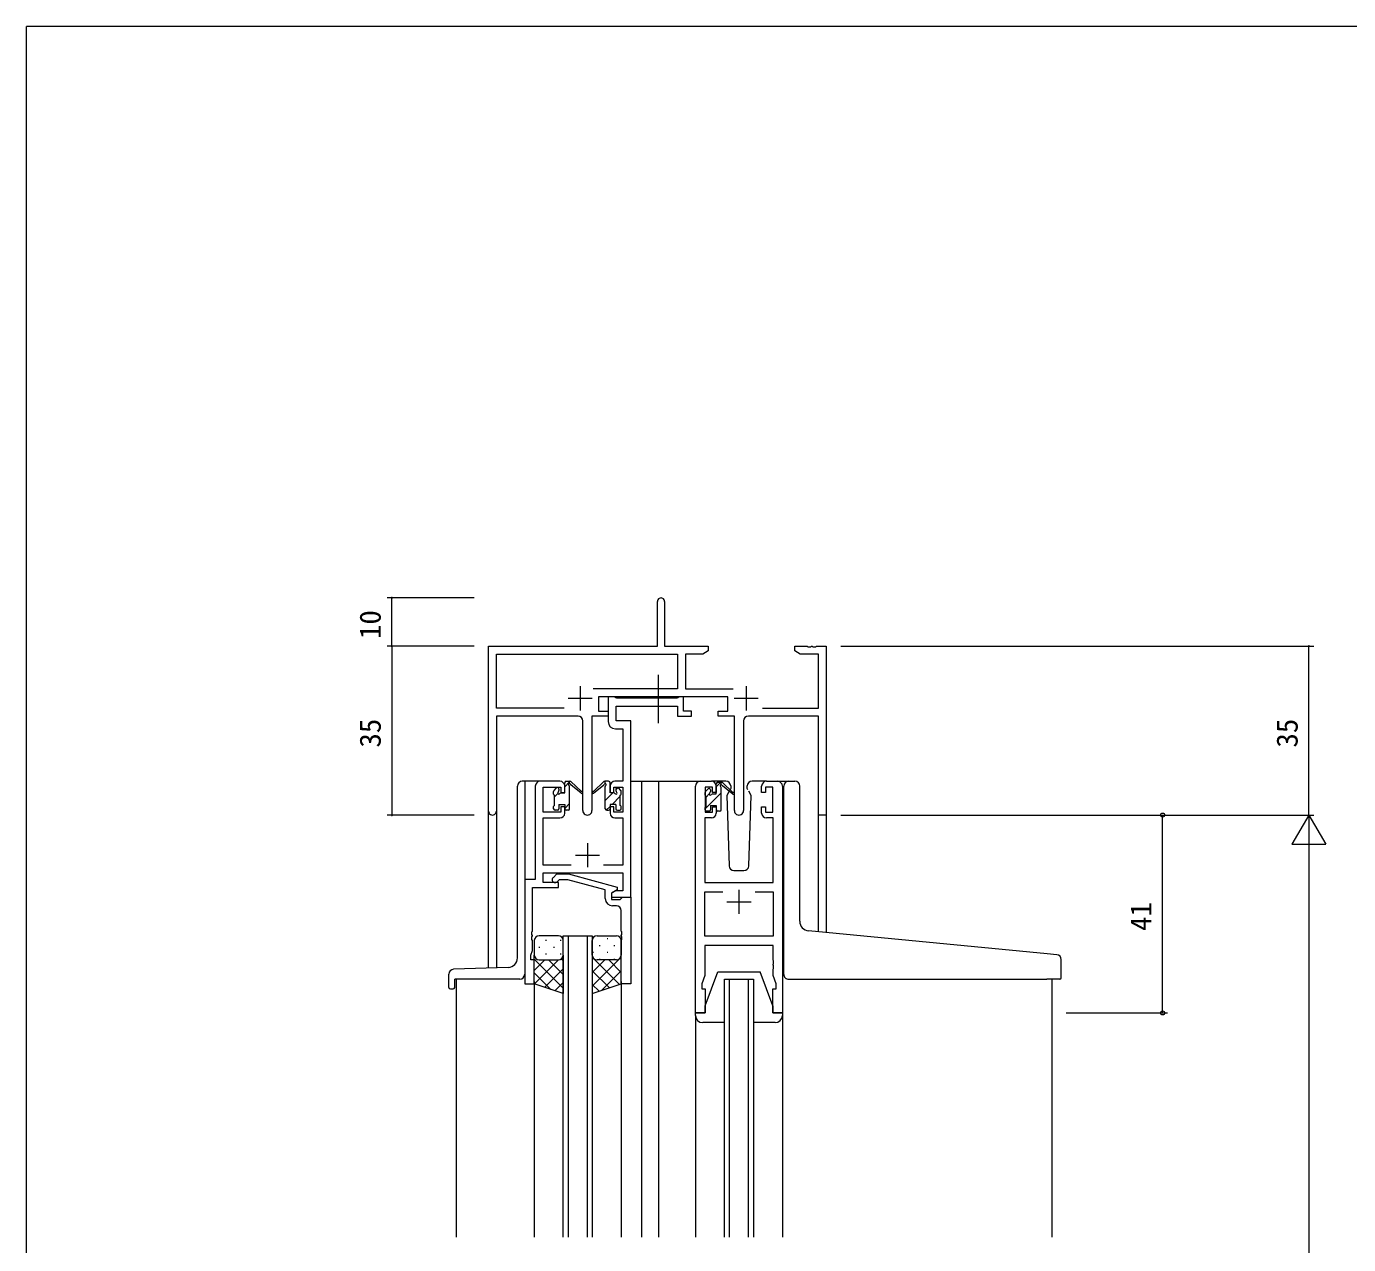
# Model space of a CAD drawing. Units: millimetres, scale not verified. Extents: x -567 to 567, y -403 to 403.
# Drawn here: x -562.7 to -288.8, y 146.6 to 399 of the extents above; entities that cross this region are included whole.
import ezdxf
from ezdxf.enums import TextEntityAlignment as Align

# ---------------------------------------------------------------- set-up
doc = ezdxf.new("R2010")
doc.units = ezdxf.units.MM
doc.header["$LTSCALE"] = 2
doc.linetypes.add('CHAIN2', pattern=[12, 9, -1, 1, -1])
for name, color, linetype, lineweight in [('0-1_USER1', 2, 'Continuous', 9), ('0-2_YKK_ZWAK', 4, 'Continuous', 9), ('0-3_YKK_11', 6, 'Continuous', 9), ('0-4_YKK_12', 7, 'Continuous', 9), ('0-5_YKK_13', 7, 'Continuous', 9)]:
    doc.layers.add(name, color=color, linetype=linetype, lineweight=lineweight)
doc.styles.add('ＭＳ ゴシック', font='')
doc.styles.get('ＭＳ ゴシック').set_extended_font_data('MS Gothic')

msp = doc.modelspace()

# ---------------------------------------------------------------- linework, layer by layer
at = {"layer": '0-1_USER1'}
for p, q in [((-456.285, 242.58), (-459.485, 242.58)), ((-459.485, 242.58), (-459.485, 221.91)), ((-437.485, 242.58), (-431.785, 242.58)), ((-435.285, 242.58), (-435.285, 148.08)), ((-431.785, 242.58), (-431.785, 148.08)), ((-431.785, 242.58), (-423.085, 242.58)), ((-407.085, 242.58), (-404.845, 242.58)), ((-466.985, 203.866), (-466.985, 236.395)), ((-465.355, 236.395), (-465.355, 203.923)), ((-396.985, 235.58), (-398.615, 235.58)), ((-398.592, 211.403), (-398.615, 235.58)), ((-396.985, 235.58), (-396.985, 211.262)), ((-450.485, 210.58), (-450.485, 148.08)), ((-446.485, 148.08), (-446.485, 210.58)), ((-473.685, 201.58), (-473.685, 148.08)), ((-457.485, 201.08), (-457.485, 148.08)), ((-439.487, 201.08), (-439.487, 148.08)), ((-417.085, 201.58), (-417.085, 148.08)), ((-413.085, 148.08), (-413.085, 201.58)), ((-350.285, 201.564), (-350.285, 148.08))]:
    msp.add_line(p, q, dxfattribs=at)
for points in [[(-451.485, 148.08), (-451.485, 210.58), (-445.485, 210.58), (-445.485, 148.08)], [(-418.085, 148.08), (-418.085, 201.58), (-412.085, 201.58), (-412.085, 148.08)]]:
    msp.add_lwpolyline(points, dxfattribs=at)
at = {"layer": '0-2_YKK_ZWAK', "linetype": 'CHAIN2'}
msp.add_line((-431.787, 254.65), (-431.787, 264.637), dxfattribs=at)
at = {"layer": '0-2_YKK_ZWAK'}
for p, q in [((-460.985, 206.007), (-460.985, 241.58)), ((-459.485, 242.58), (-459.985, 242.58)), ((-453.398, 240.692), (-452.898, 241.192)), ((-451.186, 241.451), (-450.186, 242.451)), ((-450.886, 242.58), (-450.095, 242.58)), ((-450.186, 242.08), (-450.186, 242.58)), ((-450.186, 236.88), (-450.186, 241.48)), ((-449.902, 242.509), (-447.72, 240.462)), ((-447.752, 240.117), (-449.892, 241.813)), ((-443.069, 242.509), (-445.251, 240.462)), ((-445.218, 240.117), (-443.078, 241.813)), ((-442.085, 242.58), (-442.875, 242.58)), ((-442.785, 242.08), (-442.785, 242.58)), ((-442.785, 236.88), (-442.785, 241.48)), ((-440.585, 240.827), (-440.159, 241.252)), ((-439.573, 240.692), (-440.073, 241.192)), ((-417.799, 242.58), (-420.785, 242.58)), ((-419.785, 241.421), (-418.826, 242.38)), ((-419.485, 242.38), (-418.694, 242.38)), ((-418.785, 241.88), (-418.785, 242.38)), ((-418.785, 236.68), (-418.785, 241.28)), ((-418.501, 242.309), (-416.319, 240.261)), ((-416.351, 239.917), (-418.491, 241.613)), ((-416.799, 241.615), (-416.78, 241.08)), ((-409.385, 242.58), (-412.372, 242.58)), ((-405.785, 212.032), (-405.785, 241.58)), ((-404.785, 242.58), (-403.485, 242.58)), ((-402.485, 213.576), (-402.485, 241.58)), ((-453.486, 239.88), (-453.486, 240.48)), ((-453.286, 239.351), (-452.595, 240.042)), ((-453.286, 237.58), (-453.286, 239.68)), ((-452.386, 240.98), (-452.386, 240.641)), ((-442.785, 238.627), (-441.232, 240.18)), ((-441.387, 237.78), (-439.685, 239.482)), ((-440.585, 240.98), (-440.585, 240.641)), ((-439.685, 237.58), (-439.685, 239.68)), ((-439.485, 239.88), (-439.485, 240.48)), ((-422.085, 239.68), (-422.085, 240.28)), ((-422.085, 236.876), (-418.785, 240.176)), ((-421.997, 240.492), (-421.497, 240.992)), ((-421.885, 239.321), (-421.234, 239.972)), ((-421.885, 237.38), (-421.885, 239.48)), ((-420.985, 240.78), (-420.985, 240.441)), ((-417.185, 240.378), (-417.628, 239.612)), ((-417.628, 239.612), (-417.119, 225.045)), ((-416.78, 241.08), (-416.999, 240.7)), ((-412.543, 239.612), (-413.067, 240.521)), ((-413.052, 225.045), (-412.543, 239.612)), ((-453.486, 236.88), (-453.486, 237.38)), ((-452.686, 236.58), (-453.186, 236.58)), ((-452.386, 237.78), (-452.386, 236.88)), ((-452.386, 237.78), (-451.186, 237.78)), ((-451.186, 236.961), (-450.186, 237.961)), ((-451.186, 237.78), (-451.186, 236.88)), ((-450.486, 236.58), (-450.886, 236.58)), ((-442.573, 236.593), (-441.785, 237.382)), ((-442.485, 236.58), (-442.085, 236.58)), ((-440.585, 237.78), (-441.785, 237.78)), ((-441.785, 237.78), (-441.785, 236.88)), ((-440.585, 237.78), (-440.585, 236.88)), ((-440.285, 236.58), (-439.785, 236.58)), ((-439.485, 236.88), (-439.485, 237.38)), ((-422.085, 236.68), (-422.085, 237.18)), ((-421.285, 236.38), (-421.785, 236.38)), ((-420.985, 237.58), (-420.985, 236.68)), ((-420.985, 237.58), (-419.785, 237.58)), ((-419.785, 237.58), (-419.785, 236.68)), ((-419.085, 236.38), (-419.485, 236.38)), ((-416.12, 224.08), (-414.051, 224.08)), ((-405.785, 202.564), (-405.785, 212.032)), ((-351.198, 206.819), (-400.66, 211.584)), ((-457.487, 209.58), (-457.487, 206.58)), ((-456.567, 208.216), (-456.367, 208.216)), ((-452.487, 210.58), (-456.487, 210.58)), ((-455.152, 209.631), (-454.952, 209.631)), ((-453.537, 208.216), (-453.337, 208.216)), ((-452.122, 209.631), (-451.922, 209.631)), ((-451.487, 206.58), (-451.487, 209.58)), ((-445.487, 206.58), (-445.487, 209.58)), ((-445.252, 209.915), (-445.429, 209.915)), ((-444.487, 210.58), (-440.487, 210.58)), ((-443.837, 208.5), (-444.037, 208.5)), ((-442.222, 209.915), (-442.422, 209.915)), ((-440.807, 208.5), (-441.007, 208.5)), ((-439.487, 209.58), (-439.487, 206.58)), ((-457.437, 206.267), (-457.487, 206.216)), ((-457.487, 205.712), (-451.487, 199.712)), ((-455.295, 205.58), (-457.487, 203.388)), ((-452.467, 205.58), (-457.472, 200.575)), ((-456.487, 205.58), (-452.487, 205.58)), ((-456.487, 205.58), (-452.487, 205.58)), ((-455.152, 206.801), (-454.952, 206.801)), ((-454.527, 205.58), (-451.487, 202.54)), ((-452.122, 206.801), (-451.922, 206.801)), ((-451.894, 205.775), (-451.487, 205.368)), ((-451.487, 206.56), (-451.487, 206.559)), ((-445.487, 206.16), (-439.802, 200.475)), ((-439.487, 206.112), (-445.487, 200.112)), ((-445.282, 205.973), (-445.487, 205.768)), ((-442.847, 205.58), (-445.487, 202.94)), ((-445.252, 207.085), (-445.452, 207.085)), ((-440.487, 205.58), (-444.487, 205.58)), ((-440.487, 205.58), (-444.487, 205.58)), ((-443.837, 205.67), (-444.037, 205.67)), ((-442.222, 207.085), (-442.422, 207.085)), ((-442.079, 205.58), (-439.487, 202.988)), ((-440.807, 205.67), (-441.007, 205.67)), ((-439.672, 206.001), (-439.487, 205.816)), ((-349.198, 206.644), (-351.198, 206.819)), ((-348.285, 201.864), (-348.285, 205.648)), ((-462.915, 204.008), (-474.22, 203.614)), ((-457.487, 202.883), (-454.032, 199.428)), ((-451.487, 203.731), (-455.351, 199.868)), ((-445.487, 203.331), (-441.923, 199.768)), ((-439.487, 203.283), (-443.542, 199.228)), ((-422.085, 196.08), (-419.485, 203.08)), ((-419.485, 203.08), (-410.685, 203.08)), ((-408.085, 196.08), (-410.685, 203.08)), ((-475.185, 199.88), (-475.185, 202.614)), ((-473.985, 199.88), (-473.985, 201.58)), ((-460.485, 201.58), (-473.985, 201.58)), ((-451.487, 200.903), (-453.229, 199.161)), ((-445.487, 200.503), (-444.045, 199.061)), ((-404.785, 201.564), (-351.285, 201.564)), ((-348.585, 201.564), (-351.285, 201.564)), ((-474.885, 199.58), (-474.285, 199.58)), ((-408.085, 196.08), (-408.085, 194.58)), ((-424.085, 193.993), (-424.085, 148.08)), ((-418.085, 192.58), (-422.585, 192.58)), ((-407.585, 192.58), (-412.085, 192.58)), ((-406.085, 193.993), (-406.085, 148.08))]:
    msp.add_line(p, q, dxfattribs=at)
for points in [[(-451.925, 240.18), (-451.186, 240.18), (-451.186, 242.28)], [(-441.046, 240.18), (-441.785, 240.18), (-441.785, 242.28)], [(-420.524, 239.98), (-419.785, 239.98), (-419.785, 242.08)], [(-413.241, 240.821), (-413.39, 241.08), (-413.371, 241.615)], [(-451.487, 206.58), (-451.487, 198.58), (-457.487, 200.58), (-457.487, 206.58)], [(-445.487, 206.58), (-445.487, 198.58), (-439.487, 200.58), (-439.487, 206.58)], [(-424.085, 194.08), (-424.085, 194.58), (-422.085, 194.58), (-422.085, 196.08)], [(-408.085, 194.58), (-406.085, 194.58), (-406.085, 194.08)]]:
    msp.add_lwpolyline(points, dxfattribs=at)
for centre, radius, start, end in [((-459.985, 241.58), 1, 90, 180), ((-452.686, 240.98), 0.3, 0, 135), ((-450.886, 242.28), 0.3, 90, 180), ((-450.186, 241.88), 0.2, 20.88332, 233.1301), ((-450.486, 241.48), 0.3, 0, 53.1301), ((-450.095, 242.28), 0.3, 49.89741, 90), ((-449.718, 242.058), 0.3, 200.88332, 234.62002), ((-443.252, 242.058), 0.3, 305.37998, 339.11668), ((-442.875, 242.28), 0.3, 90, 130.10259), ((-442.785, 241.88), 0.2, 306.8699, 159.11668), ((-442.485, 241.48), 0.3, 126.8699, 180), ((-442.085, 242.28), 0.3, 0, 90), ((-440.285, 240.98), 0.3, 45, 180), ((-419.485, 242.08), 0.3, 90, 180), ((-418.785, 241.68), 0.2, 20.88332, 233.1301), ((-419.085, 241.28), 0.3, 0, 53.1301), ((-418.694, 242.08), 0.3, 49.89741, 90), ((-418.317, 241.858), 0.3, 200.88332, 234.62002), ((-417.799, 241.58), 1, 2, 90), ((-412.372, 241.58), 1, 90, 178), ((-404.785, 241.58), 1, 90, 180), ((-403.485, 241.58), 1, 0, 90), ((-453.186, 240.48), 0.3, 135, 180), ((-453.286, 239.88), 0.2, 180, 270), ((-452.386, 240.18), 0.25, 123.05573, 326.94427), ((-452.686, 240.641), 0.3, 303.05573, 0), ((-451.925, 239.88), 0.3, 90, 146.94427), ((-447.636, 240.28), 0.2, 234.62002, 114.62002), ((-445.334, 240.28), 0.2, 65.37998, 305.37998), ((-441.046, 239.88), 0.3, 33.05573, 90), ((-440.585, 240.18), 0.25, 213.05573, 56.94427), ((-440.285, 240.641), 0.3, 180, 236.94427), ((-439.685, 239.88), 0.2, 270, 0), ((-439.785, 240.48), 0.3, 0, 45), ((-421.785, 240.28), 0.3, 135, 180), ((-421.885, 239.68), 0.2, 180, 270), ((-421.285, 240.78), 0.3, 0, 135), ((-420.985, 239.98), 0.25, 123.05573, 326.94427), ((-421.285, 240.441), 0.3, 303.05573, 0), ((-420.524, 239.68), 0.3, 90, 146.94427), ((-416.235, 240.08), 0.2, 234.62002, 114.62002), ((-453.286, 237.38), 0.2, 90, 180), ((-453.186, 236.88), 0.3, 180, 270), ((-452.686, 236.88), 0.3, 270, 0), ((-450.886, 236.88), 0.3, 180, 270), ((-450.486, 236.88), 0.3, 270, 0), ((-442.485, 236.88), 0.3, 180, 270), ((-442.085, 236.88), 0.3, 270, 0), ((-440.285, 236.88), 0.3, 180, 270), ((-439.785, 236.88), 0.3, 270, 0), ((-439.685, 237.38), 0.2, 0, 90), ((-421.885, 237.18), 0.2, 90, 180), ((-421.785, 236.68), 0.3, 180, 270), ((-421.285, 236.68), 0.3, 270, 0), ((-419.485, 236.68), 0.3, 180, 270), ((-419.085, 236.68), 0.3, 270, 0), ((-416.12, 225.08), 1, 182, 270), ((-414.051, 225.08), 1, 270, 358), ((-400.485, 213.576), 2, 180, 265), ((-456.487, 209.58), 1, 90, 180), ((-452.487, 209.58), 1, 0, 90), ((-444.487, 209.58), 1, 90, 180), ((-440.487, 209.58), 1, 360, 90), ((-462.985, 206.007), 2, 272, 0), ((-456.487, 206.58), 1, 180, 270), ((-456.487, 206.58), 1, 180, 270), ((-452.487, 206.58), 1, 270, 0), ((-452.487, 206.58), 1, 270, 0), ((-444.487, 206.58), 1, 180, 270), ((-444.487, 206.58), 1, 180, 270), ((-440.487, 206.58), 1, 270, 360), ((-440.487, 206.58), 1, 270, 360), ((-349.285, 205.648), 1, 0, 85), ((-474.185, 202.614), 1, 92, 180), ((-460.485, 202.58), 1, 270, 0), ((-404.785, 202.564), 1, 180, 224.427), ((-404.785, 202.564), 1, 224.427, 270), ((-404.785, 202.564), 1, 224.427, 238.63306), ((-348.585, 201.864), 0.3, 270, 0), ((-474.885, 199.88), 0.3, 180, 270), ((-474.285, 199.88), 0.3, 270, 0), ((-422.585, 194.08), 1.5, 180, 270), ((-407.585, 194.08), 1.5, 270, 0)]:
    msp.add_arc(centre, radius, start, end, dxfattribs=at)
at = {"layer": '0-3_YKK_11'}
for p, q in [((-469.985, 280.58), (-487.985, 280.58)), ((-486.985, 270.58), (-486.985, 280.58)), ((-469.985, 270.58), (-487.985, 270.58)), ((-469.985, 270.58), (-487.985, 270.58)), ((-486.985, 270.58), (-486.985, 235.58)), ((-393.985, 270.58), (-295.985, 270.58)), ((-296.985, 235.58), (-296.985, 270.58)), ((-469.985, 235.58), (-487.985, 235.58)), ((-393.985, 235.58), (-295.985, 235.58)), ((-393.985, 235.58), (-295.985, 235.58)), ((-347.285, 235.58), (-326.285, 235.58)), ((-327.285, 194.58), (-327.285, 235.58)), ((-296.985, 235.58), (-300.485, 229.518)), ((-296.985, 235.58), (-293.485, 229.518)), ((-296.985, 235.58), (-296.985, 223.455)), ((-300.485, 229.518), (-293.485, 229.518)), ((-296.985, 228.58), (-296.985, -157.42)), ((-347.285, 194.58), (-326.285, 194.58))]:
    msp.add_line(p, q, dxfattribs=at)
for centre in [(-327.285, 235.58), (-327.285, 194.58)]:
    msp.add_circle(centre, 0.425, dxfattribs=at)
for centre, start, end in [((-486.985, 280.58), 90, 270), ((-486.985, 280.58), 270, 90), ((-486.985, 270.58), 90, 270), ((-486.985, 270.58), 90, 270), ((-486.985, 270.58), 270, 90), ((-486.985, 270.58), 270, 90), ((-296.985, 270.58), 90, 270), ((-296.985, 270.58), 270, 90), ((-486.985, 235.58), 90, 270), ((-486.985, 235.58), 270, 90)]:
    msp.add_arc(centre, 0.106, start, end, dxfattribs=at)
at = {"layer": '0-4_YKK_12'}
for p, q in [((-447.985, 262.28), (-447.985, 257.28)), ((-413.585, 262.28), (-413.585, 257.28)), ((-451.336, 257.71), (-465.355, 257.71)), ((-450.485, 259.78), (-445.485, 259.78)), ((-416.085, 259.78), (-411.085, 259.78)), ((-447.435, 236.53), (-447.435, 255.08)), ((-414.135, 255.08), (-414.135, 236.53)), ((-452.185, 242.58), (-456.285, 242.58)), ((-423.085, 242.58), (-420.785, 242.58)), ((-409.385, 242.58), (-407.085, 242.58)), ((-446.485, 229.78), (-446.485, 224.78)), ((-448.985, 227.28), (-443.985, 227.28)), ((-415.085, 220.08), (-415.085, 215.08)), ((-411.735, 219.65), (-408.015, 219.65)), ((-440.487, 216.78), (-441.287, 216.78)), ((-417.585, 217.58), (-412.585, 217.58))]:
    msp.add_line(p, q, dxfattribs=at)
for points in [[(-466.985, 236.395), (-466.985, 270.58), (-431.985, 270.58), (-431.985, 279.83)], [(-430.485, 279.83), (-430.485, 270.58), (-421.485, 270.58), (-421.485, 269.58), (-422.576, 268.95), (-426.185, 268.95), (-426.185, 261.71), (-416.277, 261.71)], [(-451.336, 257.71), (-465.355, 257.71), (-465.355, 268.95), (-427.815, 268.95), (-427.815, 261.71), (-445.293, 261.71)], [(-410.235, 257.71), (-398.615, 257.71), (-398.615, 268.95), (-402.394, 268.95), (-403.485, 269.58), (-403.485, 270.58), (-400.943, 270.58), (-400.76, 270.46), (-400.21, 270.46), (-400.027, 270.58), (-399.943, 270.58), (-399.76, 270.46), (-399.21, 270.46), (-399.027, 270.58), (-396.985, 270.58), (-396.985, 235.58), (-398.615, 235.58), (-398.615, 256.08), (-413.135, 256.08)], [(-457.285, 241.58), (-457.285, 222.21), (-459.485, 222.21), (-459.485, 200.58), (-457.485, 200.58), (-457.485, 205.58), (-458.185, 205.58), (-458.185, 206.58), (-457.855, 207.486), (-457.855, 209.622), (-457.975, 209.805), (-457.975, 210.355), (-457.855, 210.538), (-457.855, 210.622), (-457.975, 210.805), (-457.975, 211.355), (-457.855, 211.538), (-457.855, 220.58), (-452.485, 220.58), (-452.485, 221.58), (-455.655, 221.58), (-455.655, 223.58), (-439.115, 223.58), (-439.115, 219.88), (-440.619, 219.88), (-441.485, 219.38), (-441.485, 218.58), (-437.485, 218.58), (-437.485, 242.58), (-437.485, 255.08), (-440.555, 255.08), (-440.555, 258.15), (-427.785, 258.15), (-427.785, 256.08), (-424.885, 256.08), (-424.885, 257.08), (-426.585, 257.08), (-426.585, 260.08), (-427.485, 260.08), (-427.76, 259.9)], [(-416.035, 236.53), (-416.035, 256.08), (-419.385, 256.08), (-419.385, 257.08), (-417.385, 257.08), (-417.385, 260.08), (-444.185, 260.08), (-444.185, 257.08), (-442.185, 257.08), (-442.185, 256.08), (-445.535, 256.08), (-445.535, 236.53)], [(-427.76, 259.9), (-427.943, 259.78), (-440.397, 259.78), (-440.58, 259.9), (-440.855, 260.08), (-442.185, 260.08), (-442.185, 254.95)], [(-448.435, 256.08), (-465.355, 256.08), (-465.355, 236.395)], [(-440.685, 253.45), (-439.115, 253.45), (-439.115, 242.58), (-440.785, 242.58)], [(-451.185, 235.98), (-451.185, 237.28), (-451.985, 237.28), (-451.985, 236.18), (-455.655, 236.18), (-455.655, 241.38), (-451.985, 241.38), (-451.985, 240.28), (-451.185, 240.28), (-451.185, 241.58)], [(-441.785, 241.58), (-441.785, 240.28), (-440.985, 240.28), (-440.985, 241.38), (-439.115, 241.38), (-439.115, 236.18), (-440.985, 236.18), (-440.985, 237.28), (-441.785, 237.28), (-441.785, 235.98)], [(-406.085, 241.58), (-406.085, 194.58), (-408.085, 194.58), (-408.085, 199.58), (-407.385, 199.58), (-407.385, 200.58), (-408.015, 202.311), (-408.015, 203.621), (-407.895, 203.805), (-407.895, 204.355), (-408.015, 204.538), (-408.015, 204.621), (-407.895, 204.805), (-407.895, 205.355), (-408.015, 205.538), (-408.015, 208.58), (-422.155, 208.58), (-422.155, 202.311), (-422.785, 200.58), (-422.785, 199.58), (-422.085, 199.58), (-422.085, 194.58), (-424.085, 194.58), (-424.085, 241.58)], [(-419.785, 241.58), (-419.785, 240.28), (-420.585, 240.28), (-420.585, 241.38), (-422.085, 241.38), (-422.085, 236.18), (-420.585, 236.18), (-420.585, 237.28), (-419.785, 237.28), (-419.785, 235.98)], [(-410.385, 235.98), (-410.385, 237.28), (-409.585, 237.28), (-409.585, 236.18), (-408.085, 236.18), (-408.085, 241.38), (-409.585, 241.38), (-409.585, 240.28), (-410.385, 240.28), (-410.385, 241.58)], [(-449.836, 225.21), (-455.655, 225.21), (-455.655, 234.98), (-452.185, 234.98)], [(-440.785, 234.98), (-439.115, 234.98), (-439.115, 225.21), (-443.135, 225.21)], [(-420.785, 234.98), (-422.155, 234.98), (-422.155, 221.58), (-408.015, 221.58), (-408.015, 234.98), (-409.385, 234.98)], [(-453.611, 222.604), (-452.836, 223.38), (-450.39, 223.38), (-440.287, 220.673), (-440.287, 220.073), (-441.487, 219.38), (-441.487, 218.08), (-439.687, 218.08), (-439.487, 218.28), (-439.187, 218.58), (-437.487, 218.58)], [(-442.787, 218.28), (-442.787, 220.1), (-450.548, 222.18), (-452.338, 222.18), (-452.763, 221.756)], [(-411.735, 219.65), (-408.015, 219.65), (-408.015, 210.51), (-422.155, 210.51), (-422.155, 219.65), (-418.436, 219.65)], [(-437.487, 218.58), (-437.487, 200.58), (-439.487, 200.58), (-439.487, 209.622), (-439.367, 209.805), (-439.367, 210.355), (-439.487, 210.538), (-439.487, 210.622), (-439.367, 210.805), (-439.367, 211.355), (-439.487, 211.538), (-439.487, 215.78)]]:
    msp.add_lwpolyline(points, dxfattribs=at)
for centre, radius, start, end in [((-431.235, 279.83), 0.75, 359.99999, 180.00001), ((-448.435, 255.08), 1, 0.00001, 89.99999), ((-440.685, 254.95), 1.5, 180.00001, 269.99999), ((-413.135, 255.08), 1, 90.00001, 179.99999), ((-456.285, 241.58), 1, 90.00001, 179.99999), ((-452.185, 241.58), 1, 0.00001, 89.99999), ((-440.785, 241.58), 1, 90.00001, 179.99999), ((-423.085, 241.58), 1, 90.00001, 179.99999), ((-420.785, 241.58), 1, 0.00001, 89.99999), ((-409.385, 241.58), 1, 90.00001, 179.99999), ((-407.085, 241.58), 1, 0.00001, 89.99999), ((-466.17, 236.395), 0.815, 179.99999, 0.00001), ((-452.185, 235.98), 1, 270.00001, 359.99999), ((-446.485, 236.53), 0.95, 179.99999, 0.00001), ((-440.785, 235.98), 1, 180.00001, 269.99999), ((-420.785, 235.98), 1, 270.00001, 359.99999), ((-415.085, 236.53), 0.95, 179.99999, 0.00001), ((-409.385, 235.98), 1, 180.00001, 269.99999), ((-453.187, 222.18), 0.6, 134.99999, 315.00001), ((-441.287, 218.28), 1.5, 180.00001, 269.99999), ((-440.487, 215.78), 1, 0.00001, 89.99999)]:
    msp.add_arc(centre, radius, start, end, dxfattribs=at)
at = {"layer": '0-5_YKK_13'}
for p in [(537.274, 399), (-562.726, -351)]:
    msp.add_line(p, (-562.726, 399), dxfattribs=at)

# ---------------------------------------------------------------- texts
at = {"layer": '0-3_YKK_11', "style": 'ＭＳ ゴシック'}
for s, p in [('10', (-487.985, 272.06)), ('35', (-487.985, 249.56)), ('35', (-297.985, 249.56)), ('41', (-328.285, 211.56))]:
    msp.add_text(s, height=4.399, rotation=90, dxfattribs=at).set_placement(p, align=Align.BOTTOM_LEFT)

doc.saveas('drawing.dxf')
